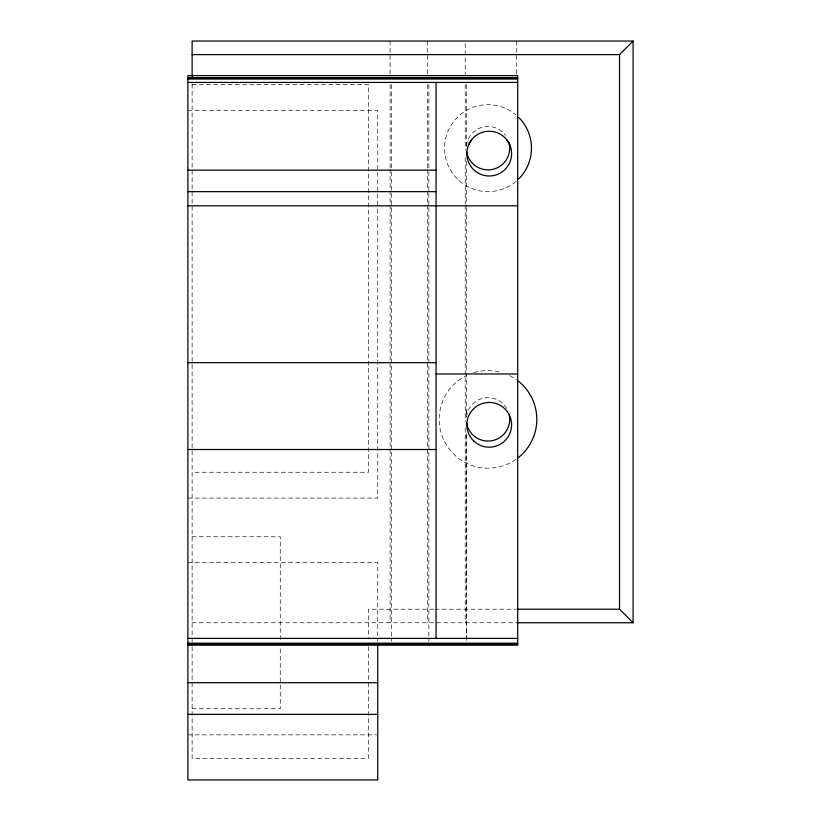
<?xml version="1.0" encoding="UTF-8"?>
<svg xmlns="http://www.w3.org/2000/svg" width="821" height="821" viewBox="0 0 821 821"><rect width="100%" height="100%" fill="white"/><g stroke="black" fill="none" stroke-linecap="round" stroke-linejoin="round"><path stroke-width="0.62" stroke-dasharray="4.11 3.08" d="M466.431 410.223L466.123 417.017M192.124 84.44L368.403 84.44L368.403 472.26L192.124 472.26M187.906 110.609L377.742 110.609L377.742 206.287M187.906 498.08L377.742 498.08L377.742 207.477M192.124 536.78L280.269 536.78L280.269 639.549M187.906 562.662L377.742 562.662L377.742 641.427M433.745 609.213L368.403 609.213L368.403 639.21M435.027 609.213L515.752 609.213M192.124 622.77L516.737 622.77M192.124 708.759L280.269 708.759L280.269 646.845M187.906 734.867L376.459 734.867M466.143 433.683L466.42 641.324L466.431 433.519M516.481 41.05L516.481 74.362M466.431 84.625L466.431 146.2M466.431 161.532L466.431 206.492M466.431 207.682L466.431 416.852M465.22 43.616L465.22 74.362M465.22 84.614L465.22 149.966M465.22 157.653L465.22 203.782M465.22 205.055L465.22 421.604M465.22 428.008L465.22 622.77M428.87 84.635L428.87 170.573M428.87 171.856L428.87 206.492M428.87 207.764L428.87 641.324M427.659 41.05L427.659 74.362M427.659 84.614L427.659 167.905M427.659 169.177L427.659 189.682M427.659 190.965L427.659 203.782M427.659 205.055L427.659 622.77M391.309 84.635L391.309 170.573M391.309 171.856L391.309 206.492M391.309 207.764L391.309 641.324M390.098 41.05L390.098 74.362M390.098 84.614L390.098 167.905M390.098 169.177L390.098 189.682M390.098 190.965L390.098 203.782M390.098 205.055L390.098 622.77M368.403 646.681L368.403 758.368L192.124 758.368L192.124 646.681M192.124 84.111L192.124 641.94M466.42 145.912A21.695 21.695 0 0 1 505.562 135.424M466.431 417.109A21.695 21.695 0 0 1 506.793 408.519M515.947 181.462A43.472 43.472 0 0 1 456.384 178.003A43.472 43.472 0 0 1 456.384 118.337A43.472 43.472 0 0 1 515.947 114.878M516.04 459.329A48.819 48.819 0 0 1 445.957 444.182A48.819 48.819 0 0 1 466.585 375.505M473.686 372.703A48.819 48.819 0 0 1 501.426 372.436M509.738 375.659A48.819 48.819 0 0 1 516.337 379.62"/><path stroke-width="1.23" d="M468.617 144.865L471.582 139.837M517.764 622.77L633.094 622.77L619.537 609.213L619.537 54.607L633.094 41.05L192.124 41.05L192.124 76.415M187.906 82.428L517.682 82.428M192.124 54.607L619.537 54.607M187.906 77.636L517.682 77.636M187.906 78.303L517.682 78.303M187.906 79.042L517.682 79.042M187.906 170.132L436.054 170.132M187.906 191.652L436.054 191.652M187.906 205.825L517.682 205.825M187.906 362.677L436.054 362.677M436.054 373.966L517.682 373.966M187.906 449.508L436.054 449.508M517.035 609.213L619.537 609.213M187.906 638.389L517.682 638.389M187.906 643.182L517.682 643.182M187.906 643.767L517.682 643.767M187.906 644.259L517.682 644.259M187.906 645.173L517.682 645.173L517.682 75.655L187.906 75.655L187.906 779.95L377.742 779.95L377.742 645.173M187.906 682.713L377.742 682.713M187.906 714.352L377.742 714.352M507.08 140.165L509.954 145.255M633.094 41.05L633.094 622.77M436.054 82.664L436.054 638.389M508.958 142.536A21.695 21.695 0 0 1 492.528 169.393A21.695 21.695 0 0 1 466.574 151.567M508.958 413.753A21.695 21.695 0 0 1 492.518 440.59A21.695 21.695 0 0 1 466.574 422.774M518.739 117.434A43.472 43.472 0 0 1 518.739 178.906M518.359 381.149A48.819 48.819 0 0 1 518.082 457.82M478.017 172.995A22.372 22.372 0 0 0 511.586 153.619A22.372 22.372 0 0 0 478.017 134.244A22.372 22.372 0 0 0 478.017 172.995M473.84 441.082A22.372 22.372 0 0 0 510.97 429.999A22.372 22.372 0 0 0 482.81 403.378A22.372 22.372 0 0 0 473.84 441.082"/></g></svg>
